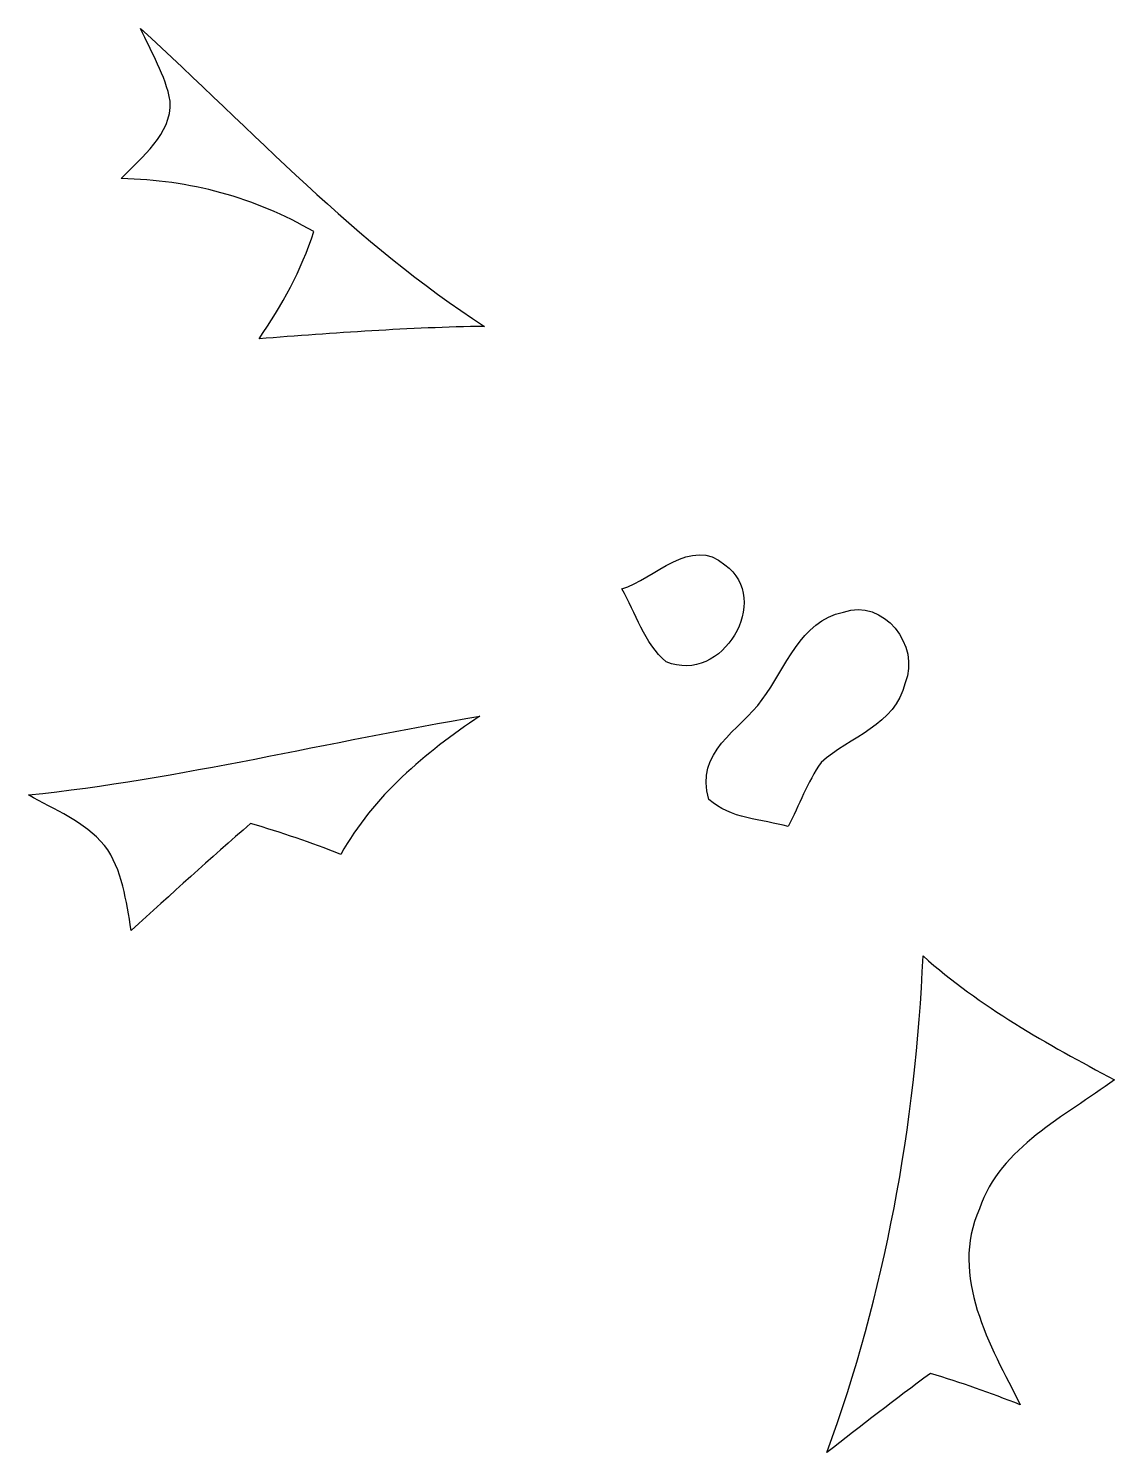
# Model space of a CAD drawing. Header units: centimetres. Extents: x -16 to 15.9, y -16 to 16.
# Drawn here: x -14.91 to -10.74, y -5.31 to 0.16 of the extents above; entities that cross this region are included whole.
import ezdxf

# ---------------------------------------------------------------- set-up
doc = ezdxf.new("R2010")
doc.units = ezdxf.units.CM
doc.header["$MEASUREMENT"] = 0
doc.layers.add('Camada 1', color=7, linetype='Continuous')

msp = doc.modelspace()

# ---------------------------------------------------------------- linework, layer by layer
at = {"layer": 'Camada 1', "color": 142}
for points, knots in [([(-14.47906, 0.16087), (-14.43814, 0.0695), (-14.3831, -0.0187), (-14.36511, -0.11853), (-14.36511, -0.11853), (-14.35982, -0.248), (-14.47412, -0.32985), (-14.55279, -0.41557), (-14.55279, -0.41557), (-14.29173, -0.42086), (-14.0395, -0.48719), (-13.81372, -0.61913), (-13.81372, -0.61913), (-13.86029, -0.76729), (-13.93649, -0.90276), (-14.02362, -1.03046), (-14.02362, -1.03046), (-13.7354, -1.00859), (-13.44683, -0.98707), (-13.15791, -0.98284), (-13.15791, -0.98284), (-13.65109, -0.6664), (-14.04867, -0.23142), (-14.47906, 0.16087), (-14.47906, 0.16087), (-14.47906, 0.16087), (-14.47906, 0.16087), (-14.47906, 0.16087)], [0, 0, 0, 0, 0.125, 0.125, 0.125, 0.125, 0.25, 0.25, 0.25, 0.25, 0.375, 0.375, 0.375, 0.375, 0.5, 0.5, 0.5, 0.5, 0.625, 0.625, 0.625, 0.625, 0.75, 0.75, 0.75, 0.75, 1, 1, 1, 1]), ([(-12.63015, -1.99108), (-12.57794, -2.08174), (-12.54548, -2.19957), (-12.46011, -2.27083), (-12.46011, -2.27083), (-12.24492, -2.36008), (-12.04948, -2.03129), (-12.23469, -1.89794), (-12.23469, -1.89794), (-12.36345, -1.78611), (-12.50774, -1.95227), (-12.63015, -1.99108), (-12.63015, -1.99108), (-12.63015, -1.99108), (-12.63015, -1.99108), (-12.63015, -1.99108)], [0, 0, 0, 0, 0.2, 0.2, 0.2, 0.2, 0.4, 0.4, 0.4, 0.4, 0.6, 0.6, 0.6, 0.6, 1, 1, 1, 1]), ([(-11.77925, -2.07963), (-11.94682, -2.11455), (-11.99938, -2.29517), (-12.09111, -2.41582), (-12.09111, -2.41582), (-12.17683, -2.53577), (-12.35322, -2.61549), (-12.29607, -2.79894), (-12.29607, -2.79894), (-12.21317, -2.87443), (-12.09252, -2.87479), (-11.99127, -2.90336), (-11.99127, -2.90336), (-11.94929, -2.82081), (-11.91789, -2.73262), (-11.86533, -2.65677), (-11.86533, -2.65677), (-11.75597, -2.55834), (-11.57781, -2.5146), (-11.54289, -2.35126), (-11.54289, -2.35126), (-11.48186, -2.2098), (-11.6272, -2.02459), (-11.77925, -2.07963), (-11.77925, -2.07963), (-11.77925, -2.07963), (-11.77925, -2.07963), (-11.77925, -2.07963)], [0, 0, 0, 0, 0.125, 0.125, 0.125, 0.125, 0.25, 0.25, 0.25, 0.25, 0.375, 0.375, 0.375, 0.375, 0.5, 0.5, 0.5, 0.5, 0.625, 0.625, 0.625, 0.625, 0.75, 0.75, 0.75, 0.75, 1, 1, 1, 1]), ([(-14.90945, -2.78201), (-14.8082, -2.83916), (-14.69425, -2.88431), (-14.61735, -2.97533), (-14.61735, -2.97533), (-14.5475, -3.06881), (-14.53444, -3.18982), (-14.51469, -3.30165), (-14.51469, -3.30165), (-14.36229, -3.16406), (-14.2113, -3.02507), (-14.05608, -2.89137), (-14.05608, -2.89137), (-13.93931, -2.92629), (-13.82324, -2.9651), (-13.70965, -3.0099), (-13.70965, -3.0099), (-13.58547, -2.78624), (-13.3858, -2.61973), (-13.1759, -2.47932), (-13.1759, -2.47932), (-13.75445, -2.57598), (-14.32489, -2.72062), (-14.90945, -2.78201), (-14.90945, -2.78201), (-14.90945, -2.78201), (-14.90945, -2.78201), (-14.90945, -2.78201)], [0, 0, 0, 0, 0.125, 0.125, 0.125, 0.125, 0.25, 0.25, 0.25, 0.25, 0.375, 0.375, 0.375, 0.375, 0.5, 0.5, 0.5, 0.5, 0.625, 0.625, 0.625, 0.625, 0.75, 0.75, 0.75, 0.75, 1, 1, 1, 1]), ([(-11.47374, -3.40007), (-11.50161, -4.04989), (-11.61979, -4.69477), (-11.84275, -5.30648), (-11.84275, -5.30648), (-11.71152, -5.20382), (-11.57958, -5.10187), (-11.44552, -5.00274), (-11.44552, -5.00274), (-11.32911, -5.03802), (-11.21339, -5.07859), (-11.10015, -5.12339), (-11.10015, -5.12339), (-11.21445, -4.89691), (-11.37356, -4.63021), (-11.25714, -4.37056), (-11.25714, -4.37056), (-11.17565, -4.13279), (-10.9287, -4.01638), (-10.7382, -3.87526), (-10.7382, -3.87526), (-10.99714, -3.73909), (-11.25361, -3.59516), (-11.47374, -3.40007), (-11.47374, -3.40007), (-11.47374, -3.40007), (-11.47374, -3.40007), (-11.47374, -3.40007)], [0, 0, 0, 0, 0.125, 0.125, 0.125, 0.125, 0.25, 0.25, 0.25, 0.25, 0.375, 0.375, 0.375, 0.375, 0.5, 0.5, 0.5, 0.5, 0.625, 0.625, 0.625, 0.625, 0.75, 0.75, 0.75, 0.75, 1, 1, 1, 1])]:
    msp.add_open_spline(points, degree=3, knots=knots, dxfattribs=at)

doc.saveas('drawing.dxf')
